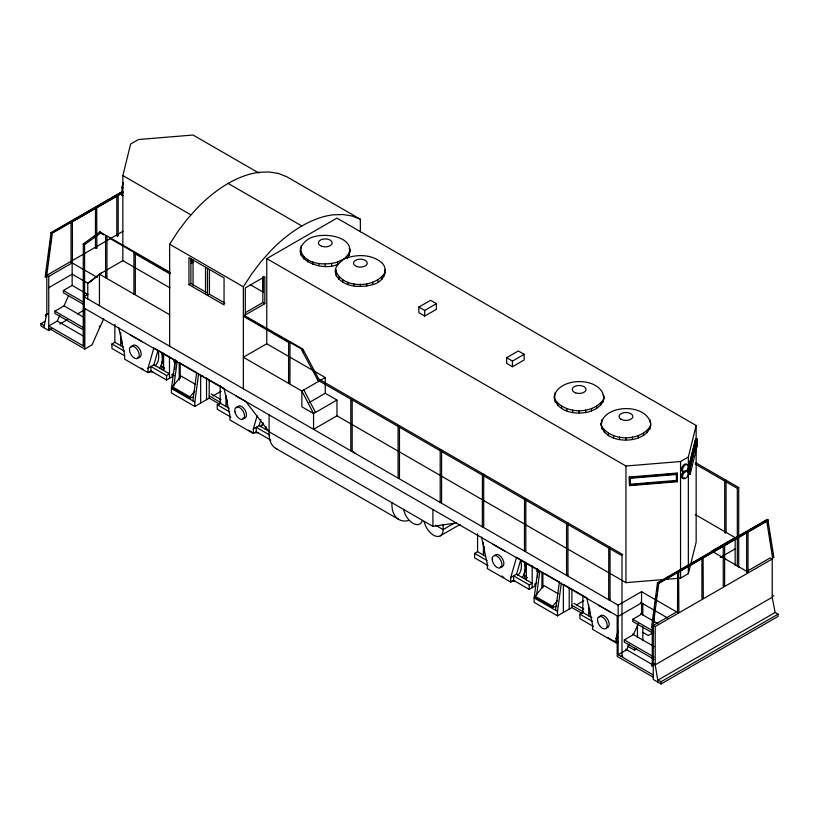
<?xml version="1.0" encoding="UTF-8"?>
<svg xmlns="http://www.w3.org/2000/svg" width="819" height="819" viewBox="0 0 819 819"><rect width="100%" height="100%" fill="white"/><g stroke="black" fill="none" stroke-linecap="round" stroke-linejoin="round"><path stroke-width="1.23" d="M766.686 520.567L767.853 519.502L773.863 557.319L773.351 557.759L772.512 557.493L766.686 520.567L767.383 520.966L767.966 519.83M71.058 221.632L72.441 221.56L71.069 221.519M71.058 262.162L72.441 262.09L71.058 262.162L71.058 222.891M95.465 208.835L95.465 248.106L96.202 248.464L96.837 248.034L96.714 207.32M95.465 248.106L96.837 248.034M118.141 194.953L116.922 195.311L117.434 194.687M118.171 195.055L118.171 235.585L117.547 236.015L116.8 235.647L116.8 196.386M692.434 563.431L678.582 571.437L678.89 612.254L678.255 612.684L677.508 612.315L677.671 571.498M678.879 571.826L767.905 520.26M703.081 557.422L703.286 598.198L702.651 598.628L701.914 598.259L701.914 557.729L702.866 557.34M703.286 557.667L701.914 557.729M723.249 545.28L724.631 545.219L724.631 585.749L723.996 586.179L723.249 585.81L723.249 545.28L724.631 545.219M746.652 531.766L748.003 531.633M746.652 572.297L748.023 572.235L746.652 572.297L746.652 533.036M51.464 233.005L51.034 232.657L52.303 233.487L46.519 277.027L45.649 277.334L45.137 276.955L51.034 232.657L122.4 191.451M46.161 274.478L46.488 271.969M46.826 269.461L47.328 265.704M47.83 261.937L48.167 259.428M48.495 256.92L48.997 253.153M49.335 250.645L49.672 248.137M50.174 244.369L50.676 240.612M51.003 238.104L51.341 235.596M658.077 583.271L657.493 582.821L658.752 583.65L652.968 627.19L652.098 627.497L651.586 627.119L657.493 582.821L767.27 519.43M652.948 622.133L653.275 619.625M653.777 615.857L654.115 613.349M654.616 609.592L654.954 607.084M655.446 603.316L655.784 600.808M656.285 597.041L656.623 594.533M657.125 590.775L657.452 588.267M657.79 585.759L658.128 583.241M219.697 404.217L209.203 398.147L194.82 406.459L171.417 392.946L171.417 388.493L175.266 360.043M173.874 385.913L177.211 361.169M192.864 400.88L196.714 372.43M194.82 406.459L194.82 402.006L198.659 373.556M582.401 613.615L571.897 607.555L557.514 615.857L534.121 602.344L534.121 597.901L537.96 569.451M536.568 595.311L539.916 570.577M555.569 610.278L559.408 581.828M557.514 615.857L557.514 611.404L561.363 582.954M84.081 346.079L83.21 345.7L83.303 243.908L99.908 231.9L170.485 272.625M83.415 243.827L84.562 244.492L83.21 244.144M105.61 236.241L106.941 236.445L106.091 235.964M83.21 345.7L83.896 345.301M106.961 236.742L106.941 277.651L105.784 277.836L106.091 277.17M133.927 293.919L135.309 293.919L133.927 293.919L133.927 253.112M266.922 329.381L268.253 329.586L267.414 329.095M350.082 249.631C348.802 260.237 330.579 263.175 336.384 275.86C344.021 287.408 360.616 288.032 372.768 284.562C382.422 282.79 389.772 270.567 381.859 262.735C369.492 252.395 350.88 254.32 337.674 262.039L337.674 264.291C322.389 272.717 284.213 257.166 307.709 239.496C320.577 230.477 360.135 236.015 347.379 258.18M300.44 251.883L301.003 249.416M288.626 341.902L289.465 342.393M289.977 342.403L289.957 383.323L288.943 383.558L288.943 382.872M335.544 272.143L336.107 269.676M350.798 398.597L352.18 398.597L352.18 450.645L351.484 451.044L350.819 450.757L350.798 398.597L352.18 398.597M384.336 275.86L385.176 269.901M398.085 425.9L399.467 425.9L398.085 425.9L398.085 477.948L398.771 478.347L399.467 477.948L399.467 427.17M440.202 450.225L441.584 450.225L441.584 502.272L440.898 502.661L440.202 502.272L440.202 450.225L441.584 450.225M482.841 474.15L483.701 474.539L483.701 526.586L483.015 526.986L482.33 526.586L482.422 474.334M483.701 474.539L482.33 474.539M525.829 500.122L525.829 550.9L525.133 551.3L524.447 550.9L524.539 498.658M554.33 396.212C559.09 376.259 602.671 376.464 603.972 398.464C599.211 418.427 555.63 418.212 554.33 396.212L555.18 402.17M554.33 398.464L554.893 395.997M566.564 523.177L567.946 523.177L567.946 575.225L567.26 575.624L566.564 575.225L566.564 523.177L567.946 523.177M603.122 402.17L603.972 396.212M601.126 423.239C605.886 403.276 649.467 403.48 650.767 425.481C646.007 445.444 602.426 445.239 601.126 423.239L601.975 429.197M566.564 575.225L567.946 575.225M601.126 425.481L601.699 423.013M608.886 547.205L610.042 547.389L610.063 599.539L609.377 599.938L608.681 599.539L608.773 547.297M610.063 547.491L608.681 547.491M608.681 599.539L610.063 599.539M649.928 429.197L650.767 423.239M726.064 480.405L726.084 532.555L725.399 532.954L724.713 532.555L724.713 480.507L725.992 480.303M724.713 532.555L726.084 532.555M43.878 327.651L46.509 314.762M170.014 287.899L122.85 260.667L122.85 175.553L130.651 144.031L138.452 139.527L193.049 135.022L258.865 173.024M123.341 195.536L121.97 195.424L121.97 187.541L123.157 182.75M122.072 187.715L123.28 182.842M121.97 195.424L122.563 193.028M266.759 343.755L243.356 357.258L301.863 391.032L313.564 413.554L313.564 429.32L336.957 415.806L625.951 582.647L680.548 578.153L688.349 573.648L688.349 457.012L696.15 425.481L336.957 218.11L266.759 258.64L266.759 343.755L325.256 377.528L325.256 393.284L309.172 402.579M690.304 473.331L690.304 466.574L696.928 439.783L696.928 446.539L690.202 474.293L688.84 474.181L688.84 466.298L695.659 438.718L697.03 438.83L697.03 446.703M690.202 474.293L690.202 466.41L697.03 438.83M690.141 468.345L695.566 444.174M688.349 573.648L696.15 542.127L696.15 448.31M651.586 627.119L652.968 627.19M173.935 373.474L172.144 374.508L172.144 376.76L166.544 379.996L150.942 370.987L148.014 372.676L148.014 368.181L153.87 347.911M148.014 368.181L153.87 364.803L157.995 350.491M270.802 440.192L256.245 431.787L253.317 433.476L253.317 428.972L257.105 415.857M253.317 428.972L259.162 425.593L260.892 419.635M536.64 582.882L534.848 583.916L534.848 586.169L529.238 589.404L513.646 580.395L510.718 582.084L510.718 577.579L516.564 557.319L538.902 570.208M510.718 577.579L516.564 574.201L520.7 559.899M617.966 641.748L616.021 642.874L616.021 638.37L618.079 631.224M317.639 379.617L318.99 379.484L302.835 349.037L243.847 315.213L243.499 316.369L288.595 342.403L288.595 383.21M88.104 294.236L83.845 296.693L83.845 346.232L48.751 325.962L57.299 321.028L59.756 315.52M83.415 329.873L54.904 313.411L54.904 311.159L64.046 305.876L68.601 295.639M103.665 318.745L92.025 344.891L84.828 349.048L48.751 328.214M629.156 644.256L626.699 649.764L618.15 654.709L618.15 605.169L83.845 296.693M638.513 623.249L633.445 634.612L624.303 639.895L624.303 642.147L653.92 659.244M243.499 316.369L244.195 315.182M318.171 379.504L318.171 378.716M84.388 263.667L83.896 345.7M96.826 207.617L95.495 207.678L96.273 207.146M116.81 235.544L118.171 235.585M678.818 571.928L677.508 571.785M99.621 231.941L100.113 233.476L100.061 231.961M169.646 346.232L169.646 244.226L177.887 231.501L186.937 219.564L196.642 208.63A119.963 69.257 -60 0 1 259.654 172.246L269.359 171.98L278.409 173.464L286.65 176.679L360.36 219.236L360.36 231.818M243.356 388.79L243.356 286.783L251.597 274.048L260.647 262.121L270.352 251.187A119.963 69.257 -60 0 1 333.364 214.803L343.069 214.537L352.119 216.021L360.36 219.236M45.485 314.783L45.485 316.154L46.314 314.424M169.891 272.87L169.891 273.843M335.544 269.901C341.543 288.81 373.843 288.646 384.336 273.607M555.18 399.918C565.714 414.383 592.577 414.383 603.122 399.918M601.975 426.945C612.52 441.41 639.383 441.41 649.928 426.945M193.233 397.01L189.947 398.065L172.389 387.93L172.389 386.803L181.163 376.105L195.424 384.336M189.947 398.065L189.947 396.939L194.727 391.103M557.033 606.06L552.641 607.463L535.094 597.338L535.094 596.212L543.867 585.513L558.128 593.744M552.641 607.463L552.641 606.336L557.432 600.501M302.651 349.324L301.699 349.969L317.639 379.77M318.069 379.658L317.352 379.729L317.823 378.747M87.746 298.945L87.746 283.179L99.447 274.181L122.85 260.667M89.701 282.053L97.502 276.054M99.447 274.549L101.402 273.055M288.687 341.81L289.957 341.902M84.388 244.686L99.181 234.193M75.532 219.39L83.241 214.895M85.442 213.616L121.775 192.434M678.685 571.478L681.992 569.553M684.193 568.273L697.399 560.565M720.515 547.092L702.907 557.36L746.856 532.012M722.716 545.802L766.748 520.137L699.59 558.906M72.43 221.662L122.983 192.383M51.31 232.893L122.87 191.585M52.774 232.453L67.035 224.211M68.131 223.577L71.181 221.826M72.133 221.273L77.467 218.192M79.597 216.963L84.92 213.892M87.049 212.664L94.502 208.364M95.567 207.75L98.71 205.927M100.921 204.658L121.662 192.68M122.533 192.977L51.945 233.323M46.796 313.585L46.796 275.307L122.963 231.327M46.796 275.307L48.751 276.433L72.154 262.919L97.379 277.487M48.751 287.684L72.154 274.181L87.51 283.046M84.214 304.781L63.37 292.752L63.37 290.499L72.154 285.432L87.51 294.297M87.746 283.179L91.841 280.815M45.823 315.274L47.778 314.148M52.058 328.552L48.751 330.466L40.95 325.962L40.95 323.71L45.362 321.161M59.787 324.099L67.516 319.635M77.447 313.902L84.07 310.073M190.888 263.493L193.049 262.244L191.103 261.118L191.103 258.661M188.954 284.643L224.058 304.914L224.058 277.887L188.954 257.627L188.954 284.643L190.909 283.517L206.378 292.455M124.427 355.681L111.947 348.474L111.947 343.97L114.865 342.281L122.881 346.908M224.897 303.143L209.429 294.216L207.483 295.342L207.483 268.325M245.526 312.551L262.858 302.549L264.813 303.675L264.813 276.648L245.311 287.909L245.311 314.926L264.813 303.675M150.942 370.987L150.942 366.492L166.544 375.491L169.472 373.802L153.87 364.803M173.372 389.619L175.317 388.493M212.909 396.007L221.13 391.267M230.763 417.076L217.24 409.265L217.24 404.77L220.168 403.081L229.269 408.333M418.857 307.053L430.559 300.297L436.414 303.675L436.414 309.306L424.713 316.052L418.857 312.674L418.857 307.053L424.713 310.421L436.414 303.675M325.256 377.528L301.863 391.032L301.863 406.797L313.564 413.554L336.957 400.041L336.957 415.806M506.613 357.708L518.314 350.952L524.16 354.33L524.16 359.961L512.459 366.717L506.613 363.339L506.613 357.708L512.459 361.087L524.16 354.33M454.146 523.239L443.14 529.596A13.647 7.883 60 0 1 434.746 535.8A13.647 7.883 60 0 1 424.16 521.529M440.315 535.841L460.135 524.406M488.165 565.683L474.641 557.882L474.641 553.378L477.569 551.689L485.585 556.316M266.759 258.64L625.951 466.011L680.548 461.517L688.349 457.012M513.646 580.395L513.646 575.89L529.238 584.899L532.166 583.21L516.564 574.201M695.351 464.097L737.335 488.339L738.718 487.54L738.718 567.741M576.637 604.821L583.824 600.665M593.458 626.474L579.944 618.673L579.944 614.168L582.872 612.479L591.963 617.731M618.15 605.169L641.553 591.656L676.648 611.926L653.255 625.429L653.255 679.473L661.046 683.978L778.05 616.431L778.05 614.178L775.122 612.489L772.204 597.286L772.204 559.008L770.249 557.882L746.846 571.396L711.752 551.126L735.155 537.622L695.331 514.629M658.865 582.422L697.389 560.176M659.223 582.616L673.484 574.375M674.58 573.74L677.63 571.979M695.628 561.588L702.016 557.903M747.819 531.459L762.991 522.696M765.161 521.447L767.321 520.198M767.383 520.966L658.537 583.568M641.553 602.917L618.15 616.431L83.845 307.954M720.259 557.473L735.155 548.873M653.613 633.527L632.78 621.498L632.78 619.246L641.553 614.178L641.553 591.656M616.021 638.37L617.966 637.243M653.255 625.429L655.2 626.555L772.204 559.008M653.664 632.401L648.279 635.503L642.782 632.329M627.262 645.996L634.541 650.194L636.496 649.068M658.128 682.288L655.2 664.833L772.204 597.286M775.122 612.489L658.128 680.036L661.046 681.725L778.05 614.178M300.44 249.631C304.187 264.906 325.163 265.755 337.674 262.039M725.747 480.845L724.713 480.507M318.13 379.34L318.99 379.484M245.7 401.392L269.103 431.787L432.903 526.361L456.296 522.983M629.361 476.996L677.139 473.054L677.333 473.843L677.333 481.726L629.555 485.657L629.361 476.996L629.555 485.657M633.804 477.19L638.83 476.771M645.096 476.259L648.863 475.952M655.128 475.429L658.896 475.122M665.161 474.6L668.928 474.293M673.945 473.873L676.453 473.669L676.648 481.214L630.241 485.043L630.046 484.254L676.453 480.425L676.648 481.214M629.555 477.784L677.333 473.843M630.046 477.497L630.241 478.286L676.648 474.457M634.387 484.459L638.165 484.152M644.451 483.63L648.218 483.312M654.504 482.8L658.281 482.483M663.308 482.074L668.335 481.654M673.361 481.244L677.139 480.937L677.333 481.726M134.797 253.091L133.947 252.61L135.309 252.713M121.97 187.541L123.341 187.653M695.566 446.427L696.928 446.539M688.84 466.298L690.202 466.41M525.317 498.474L525.624 499.14L524.447 498.853M228.153 183.436L301.863 225.993M695.618 462.663L738.718 487.54M122.85 175.553L190.858 214.813M250.092 284.592L263.247 292.188L263.247 277.057M169.646 244.226L243.356 286.783M772.481 595.229L773.863 596.027M99.938 232.688L103.839 234.94M110.043 238.524L140.581 256.152M142.762 257.412L150.43 261.845M152.621 263.104L160.289 267.526M162.469 268.796L169.042 272.584M244.113 315.929L262.725 326.668M264.916 327.938L268.079 329.76M269.164 330.395L272.44 332.279M274.621 333.538L282.258 337.95M284.439 339.209L287.704 341.103M288.8 341.728L289.772 342.291M290.817 342.895L301.228 348.904M134.613 253.501L169.789 273.812M318.775 379.064L622.696 554.535L621.314 555.323L317.475 379.903M325.256 393.284L336.957 400.041M169.646 314.701L99.447 274.181L99.447 305.702M640.571 602.354L667.874 618.12M640.571 613.615L658.005 623.679M63.37 290.499L84.214 302.539M632.78 619.246L653.613 631.275M154.934 348.525L161.312 352.211M163.442 353.439L176.208 360.81M196.55 372.553L179.218 362.551L179.218 380.006M201.73 375.542L203.859 376.771M205.989 377.999L224.068 388.441L229.914 415.458L229.914 419.963L253.317 433.476M545.167 573.822L559.254 581.961M130.467 335.022L142.168 341.779M235.862 395.874L246.499 402.016M493.171 544.42L504.862 551.177M598.556 605.282L610.257 612.028M173.679 361.496L175.88 362.766M536.384 570.904L538.585 572.174M64.046 305.876L83.794 317.27M99.15 326.136L100.123 326.699M632.473 634.049L654.289 646.641M211.2 393.959L221.12 399.692M573.904 603.368L583.824 609.09M164.588 368.1L161.363 366.236L162.971 358.794L162.326 352.713M527.293 577.508L524.068 575.644L525.675 568.202L525.02 562.121M435.626 525.266L443.14 529.596L443.14 524.784M172.144 374.508L174.252 375.726M209.203 395.905L220.751 402.569M571.897 605.302L583.445 611.967M259.162 425.593L268.919 431.224M111.947 343.97L124.427 351.177M217.24 404.77L229.719 411.967M269.758 435.084L256.245 427.283L256.245 431.787M474.641 553.378L487.121 560.575M579.944 614.168L592.424 621.375M54.904 311.159L83.415 327.62M624.303 639.895L653.92 656.992M148.014 372.676L124.621 359.172L124.621 354.668L118.765 327.651M510.718 582.084L487.315 568.57L487.315 564.066L481.47 537.049M616.021 642.874L592.618 629.371L592.618 624.866L586.762 597.839L563.37 584.336L563.37 612.479M172.389 386.803L189.947 396.939M535.094 596.212L552.641 606.336M57.299 321.028L83.62 336.23M625.726 649.211L651.924 664.332M275.46 448.239L398.31 519.164M171.417 388.493L194.82 402.006M534.121 597.901L557.514 611.404M618.15 654.709L653.255 674.969M40.95 323.71L43.878 325.399M653.255 677.221L617.178 656.398L617.178 615.868M351.975 450.931L355.681 453.634M173.689 359.664L175.573 361.271M303.808 389.916L315.51 412.428M72.4 221.468L72.441 262.09M302.262 349.498L303.02 351.883M603.122 394.758L603.972 398.464M384.613 269.676L385.176 272.143M349.232 248.177L350.082 251.883M767.71 522.676L768.109 525.153M769.276 532.585L769.665 535.063M770.055 537.54L770.444 540.018M770.833 542.495L771.222 544.963M771.805 548.679L772.204 551.156M772.593 553.634L772.982 556.111M723.412 585.524L723.505 586.087M116.963 235.36L117.045 235.923M403.654 509.367L403.685 509.705A13.647 7.883 60 0 0 413.011 523.351A13.647 7.883 60 0 0 422.338 520.474M748.023 531.705L748.023 572.235M737.335 488.339L737.335 566.359M735.155 538.871L735.155 565.468M696.15 425.481L696.15 439.434M695.659 438.718L695.659 442.096M695.566 441.922L695.566 439.67L688.933 466.461L688.933 473.218M680.548 461.517L680.548 578.153M677.139 473.054L677.139 480.937M676.453 473.669L676.453 480.425M661.046 681.725L661.046 683.978M655.2 626.555L655.2 664.833M654.135 613.257L654.135 622.071M652.272 627.149L652.272 665.427M649.928 419.523L649.928 421.775M647.44 430.395L647.44 432.647M643.499 433.364L643.499 435.616M642.833 603.583L642.833 614.997M642.833 626.402L642.833 640.345M638.359 435.647L638.359 437.899M637.469 624.815L637.469 637.602M634.541 647.942L634.541 650.194M632.37 437.08L632.37 439.322M630.241 478.286L630.241 485.043M625.951 437.561L625.951 439.813M625.951 466.011L625.951 582.647M622 554.924L622 656.367M619.522 437.08L619.522 439.322M613.544 435.647L613.544 437.899M608.404 433.364L608.404 435.616M604.453 430.395L604.453 432.647M601.975 419.523L601.975 421.775M600.644 403.378L600.644 405.63M596.703 406.347L596.703 408.599M591.564 408.62L591.564 410.872M589.69 608.752L589.69 613.533M588.718 604.657L588.718 615.857M585.575 410.053L585.575 412.305M582.872 596.304L582.872 612.479M579.146 410.544L579.146 412.796M572.727 410.053L572.727 412.305M571.897 589.27L571.897 607.555M569.215 587.356L569.215 609.101M566.738 408.62L566.738 410.872M561.599 406.347L561.599 408.599M557.657 403.378L557.657 405.63M555.18 392.506L555.18 394.758M542.895 572.635L542.895 587.602M541.922 571.949L541.922 588.165M537.53 568.406L537.53 577.293M532.166 565.786L532.166 587.714M529.238 584.899L529.238 589.404M526.32 563.656L526.32 579.832M512.459 361.087L512.459 366.717M484.387 546.754L484.387 552.733M483.415 542.27L483.415 555.067M477.569 533.773L477.569 551.689M432.903 509.469L432.903 526.361M424.713 310.421L424.713 316.052M381.859 277.057L381.859 279.31M377.907 280.026L377.907 282.279M372.768 282.309L372.768 284.562M366.779 283.743L366.779 285.985M360.36 284.224L360.36 286.476M353.941 283.743L353.941 285.985M349.232 253.337L349.232 255.589M347.952 282.309L347.952 284.562M342.813 280.026L342.813 282.279M338.861 277.057L338.861 279.31M336.384 273.607L336.384 275.86M331.685 263.472L331.685 265.725M325.256 263.964L325.256 266.216M318.837 263.472L318.837 265.725M312.848 262.039L312.848 264.291M307.709 259.766L307.709 262.019M303.767 256.797L303.767 259.05M301.29 245.925L301.29 248.177M301.29 253.337L301.29 255.589M269.103 414.905L269.103 431.787A33.149 19.134 -60 0 0 276.986 449.058M262.858 276.75L262.858 302.549M226.996 399.344L226.996 404.125M226.013 395.26L226.013 406.459M220.168 385.657L220.168 403.081M209.429 269.656L209.429 294.216M209.203 379.873L209.203 398.147M206.521 377.948L206.521 399.703M205.528 267.199L205.528 294.216M200.665 374.928L200.665 403.081M193.049 259.787L193.049 285.954M190.909 258.958L190.909 283.517M180.19 363.226L180.19 378.194M174.826 360.268L174.826 369.154M169.472 356.388L169.472 378.306M166.544 375.491L166.544 379.996M163.616 353.009L163.616 370.423M135.309 253.112L135.309 293.919M121.693 339.742L121.693 343.335M120.721 332.862L120.721 345.659M114.865 324.375L114.865 342.281M105.579 236.742L105.579 277.549M84.828 308.517L84.828 349.048M84.592 244.359L84.592 296.294M72.154 262.919L72.154 285.432M48.751 276.433L48.751 330.466M685.145 470.771A4.136 2.385 -60 0 1 687.254 471.898M684.51 477.805A4.136 2.385 -60 0 1 681.521 476.218L681.613 475.296A4.136 2.385 -60 0 1 684.387 471.12M683.691 471.406A4.136 2.385 -60 0 1 682.125 466.984A4.136 2.385 -60 0 1 686.987 464.557M494.799 555.436A6.89 3.982 60 0 1 502.886 559.5A6.89 3.982 60 0 1 500.276 566.861M599.631 617.219A6.89 3.982 60 0 1 607.36 618.836A6.89 3.982 60 0 1 606.674 627.774M515.386 581.367A27.007 15.592 60 0 1 511.977 581.183M503.849 577.538A27.007 15.592 60 0 1 501.863 576.023M524.293 561.691A27.007 15.592 60 0 1 522.379 577.323M525.993 576.044A27.007 15.592 60 0 1 524.344 577.262M520.894 560.79A22.041 12.725 60 0 1 517.782 575.214M527.088 577.641A28.952 16.718 60 0 1 525.317 578.941M618.447 642.137A27.007 15.592 60 0 1 616.083 641.707M615.12 641.41A27.007 15.592 60 0 1 612.141 640.141M611.138 639.598A27.007 15.592 60 0 1 608.148 637.602M409.07 520.444A33.149 19.134 -60 0 1 391.953 502.723M131.613 347.113A6.89 3.982 60 0 1 139.762 349.303A6.89 3.982 60 0 1 137.582 357.453M236.937 407.821A6.89 3.982 60 0 1 245.127 410.206A6.89 3.982 60 0 1 242.793 418.222M263.094 422.747A22.041 12.725 60 0 1 260.381 426.607M262.919 424.846A22.041 12.725 60 0 1 261.169 426.249M257.995 432.76A27.007 15.592 60 0 1 254.576 432.565M251.433 431.654A27.007 15.592 60 0 1 248.444 430.2M266.083 426.771A27.007 15.592 60 0 1 264.977 428.716M152.692 371.959A27.007 15.592 60 0 1 148.085 371.509M143.141 369.4A27.007 15.592 60 0 1 141.144 368.13M161.589 352.293A27.007 15.592 60 0 1 159.685 367.926M164.384 368.233A28.952 16.718 60 0 1 162.612 369.543M163.892 368.806A28.952 16.718 60 0 1 161.886 369.676M163.288 366.636A27.007 15.592 60 0 1 161.64 367.854M158.2 351.382A22.041 12.725 60 0 1 155.078 365.806M682.585 475.859L682.503 476.781A4.136 2.385 -60 0 0 685.104 478.562A4.136 2.385 -60 0 0 688.267 474.191L688.349 473.259A4.136 2.385 -60 0 0 685.749 471.478A4.136 2.385 -60 0 0 682.585 475.859M651.607 665.612C652.712 667.997 653.398 662.376 651.607 665.612M47.307 313.728C47.645 316.103 49.017 313.227 47.307 313.728M653.757 663.892C654.105 666.267 655.466 663.39 653.757 663.892M621.334 656.265L622.696 656.367L621.334 656.265M686.179 471.089A4.136 2.385 -60 0 0 687.489 464.68A4.136 2.385 -60 0 0 682.596 469.021A4.136 2.385 -60 0 0 686.179 471.089M492.188 558.998A6.89 3.982 60 0 0 499.508 568.099A6.89 3.982 60 0 0 499.508 558.353A6.89 3.982 60 0 0 492.188 558.998M597.635 621.232A6.89 3.982 60 0 0 605.753 628.623A6.89 3.982 60 0 0 603.716 617.987A6.89 3.982 60 0 0 597.635 621.232M575.706 392.905A6.89 3.982 0 0 0 586.046 389.455A6.89 3.982 0 0 0 575.706 386.015A6.89 3.982 0 0 0 575.706 392.905M621.078 419.297A6.89 3.982 0 0 0 632.606 417.506A6.89 3.982 0 0 0 624.17 412.633A6.89 3.982 0 0 0 621.078 419.297M356.91 266.584A6.89 3.982 0 0 0 367.25 263.145A6.89 3.982 0 0 0 356.91 259.695A6.89 3.982 0 0 0 356.91 266.584M321.816 246.324A6.89 3.982 0 0 0 332.156 242.874A6.89 3.982 0 0 0 321.816 239.435A6.89 3.982 0 0 0 321.816 246.324M129.494 349.6A6.89 3.982 60 0 0 136.804 358.702A6.89 3.982 60 0 0 136.804 348.945A6.89 3.982 60 0 0 129.494 349.6M234.94 411.834A6.89 3.982 60 0 0 243.048 419.215A6.89 3.982 60 0 0 241.021 408.579A6.89 3.982 60 0 0 234.94 411.834"/></g></svg>
